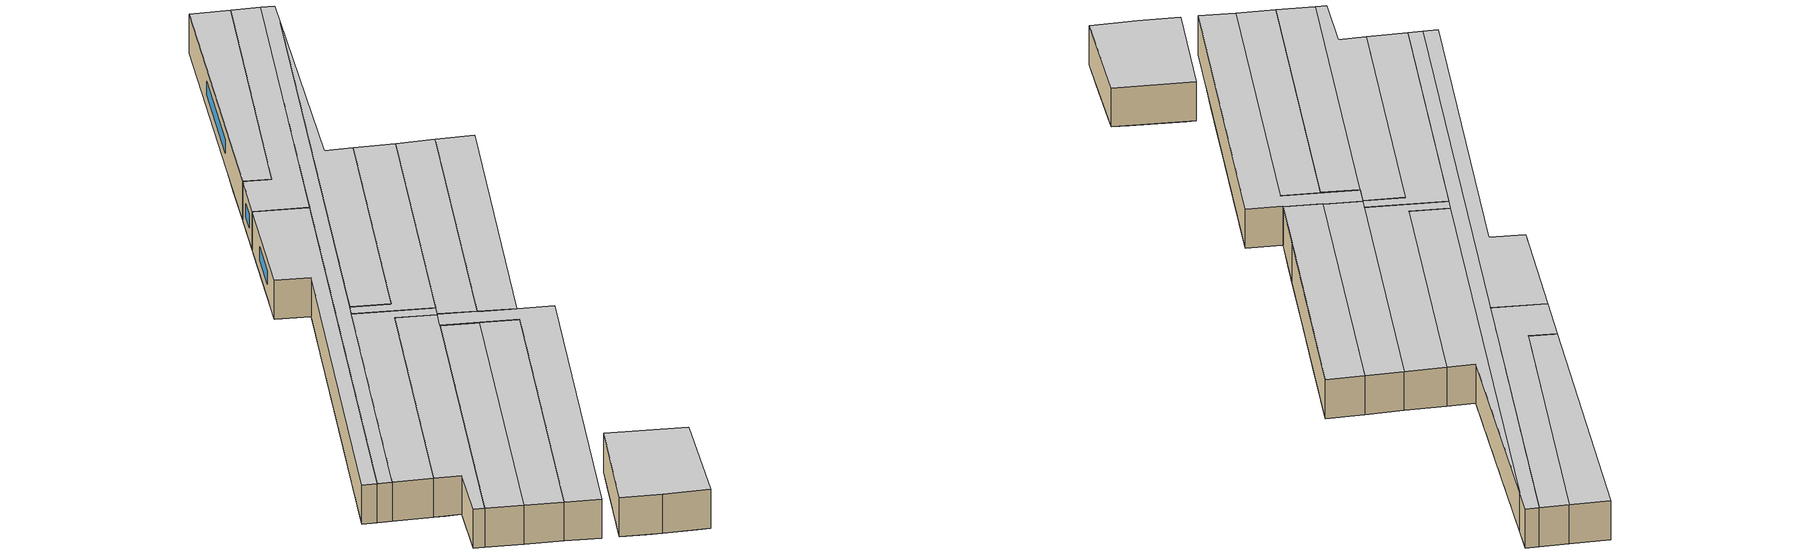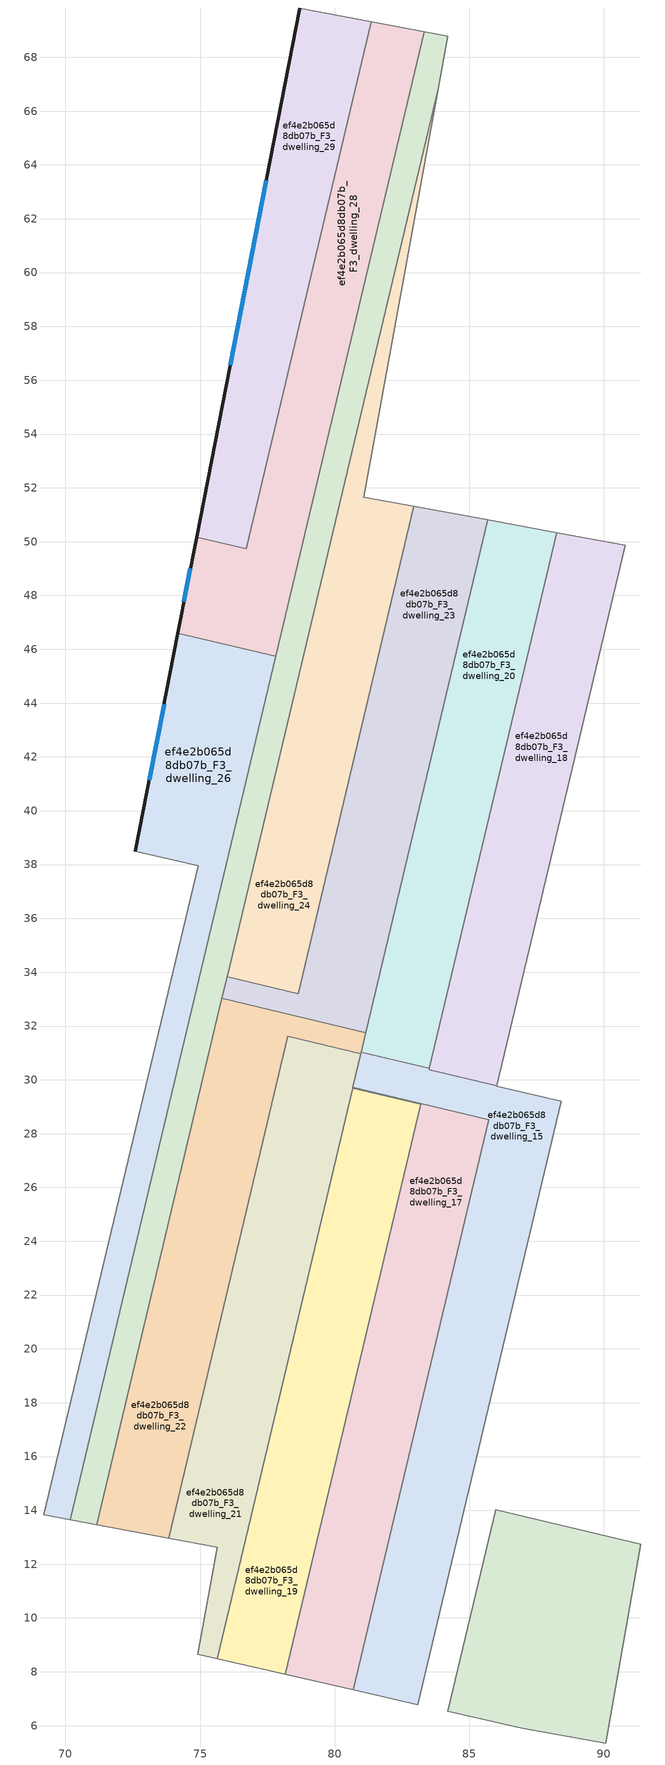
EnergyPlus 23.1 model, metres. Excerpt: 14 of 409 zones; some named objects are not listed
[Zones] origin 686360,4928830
ef4e2b065d8db07b_F3_dwelling_11
 floor to ef4e2b065d8db07b_F2_dwelling_54 (EU_floor_Construction): 86.61,13.87 90.51,7.79 90.09,5.35 89.22,5.5 85.39,11.5 85.99,14.02 z9
 floor to ef4e2b065d8db07b_F2_dwelling_55 (EU_floor_Construction): 85.39,11.5 89.22,5.5 86.97,5.89 85.96,6.12 84.61,8.23 z9
 floor to ef4e2b065d8db07b_F2_dwelling_53 (EU_floor_Construction): 90.24,13.01 91.17,11.56 90.51,7.79 86.61,13.87 z9
 floor to ef4e2b065d8db07b_F2_dwelling_52 (EU_floor_Construction): 91.37,12.74 91.17,11.56 90.24,13.01 z9
 floor to ef4e2b065d8db07b_F2_dwelling_56 (EU_floor_Construction): 84.61,8.23 85.96,6.12 84.21,6.53 z9
 wall adiabatic (EU_wall_Construction): 84.2,6.53 86.97,5.89 90.09,5.35 91.37,12.74 z9:12
 wall to ef4e2b065d8db07b_F3_dwelling_12 (EU_wall_Construction): 91.37,12.74 85.99,14.02 z9:12
 wall to ef4e2b065d8db07b_F3_dwelling_13 (EU_wall_Construction): 85.99,14.02 84.2,6.53 z9:12
 ceiling to ef4e2b065d8db07b_F4_dwelling_11 (EU_floor_Construction): 90.09,5.35 91.37,12.74 85.99,14.02 84.2,6.53 86.97,5.89 z12
ef4e2b065d8db07b_F3_dwelling_15
 floor to ef4e2b065d8db07b_F2_dwelling_56 (EU_floor_Construction): 81.91,12.45 83.75,9.57 83.09,6.78 82.18,6.99 81.04,8.77 z9
 floor to ef4e2b065d8db07b_F2_dwelling_51 (EU_floor_Construction): 88.42,29.2 87.08,23.56 85.24,26.44 85.73,28.51 85.73,28.52 83.57,29.04 83.07,29.82 83.83,30.31 86.03,29.78 86.03,29.77 z9
 floor to ef4e2b065d8db07b_F2_dwelling_57 (EU_floor_Construction): 81.04,8.77 82.18,6.99 80.7,7.33 z9
 floor to ef4e2b065d8db07b_F2_dwelling_54 (EU_floor_Construction): 83.43,18.84 85.27,15.97 84.53,12.84 82.69,15.71 z9
 floor to ef4e2b065d8db07b_F2_dwelling_52 (EU_floor_Construction): 83.07,29.82 83.57,29.04 82.31,29.34 z9; 85.24,26.44 87.08,23.56 86.11,19.47 84.26,22.34 z9
 floor to ef4e2b065d8db07b_F2_dwelling_26 (EU_floor_Construction): 83.52,30.43 83.51,30.38 83.83,30.31 82.31,29.34 80.68,29.72 80.99,31.03 z9
 floor to ef4e2b065d8db07b_F2_dwelling_53 (EU_floor_Construction): 84.26,22.34 86.11,19.47 85.27,15.97 83.43,18.84 z9
 floor to ef4e2b065d8db07b_F2_dwelling_55 (EU_floor_Construction): 82.69,15.71 84.53,12.84 83.75,9.57 81.91,12.45 z9
 wall to ef4e2b065d8db07b_F3_dwelling_17 (EU_wall_Construction): 80.68,29.72 85.73,28.52 85.73,28.51 80.7,7.33 z9:12
 wall to ef4e2b065d8db07b_F3_dwelling_20 (EU_wall_Construction): 83.52,30.43 80.99,31.03 z9:12
 wall to ef4e2b065d8db07b_F3_dwelling_18 (EU_wall_Construction): 86.03,29.78 83.51,30.38 83.52,30.43 z9:12
 wall to ef4e2b065d8db07b_F3_dwelling_13 (EU_wall_Construction): 83.09,6.78 88.42,29.2 86.03,29.77 86.03,29.78 z9:12
 wall adiabatic (EU_wall_Construction): 80.7,7.33 83.09,6.78 z9:12
 wall to ef4e2b065d8db07b_F3_dwelling_21 (EU_wall_Construction): 80.98,30.97 80.68,29.72 z9:12
 wall to ef4e2b065d8db07b_F3_dwelling_22 (EU_wall_Construction): 80.99,31.03 80.98,30.97 z9:12
 ceiling to ef4e2b065d8db07b_F4_dwelling_15 (EU_floor_Construction): 83.09,6.78 88.42,29.2 86.03,29.77 86.03,29.78 83.51,30.38 83.52,30.43 80.99,31.03 80.68,29.72 85.73,28.52 85.73,28.51 80.7,7.33 z12
ef4e2b065d8db07b_F3_dwelling_17
 floor to ef4e2b065d8db07b_F2_dwelling_53 (EU_floor_Construction): 82.32,25.38 84.26,22.34 83.43,18.84 81.49,21.88 z9
 floor to ef4e2b065d8db07b_F2_dwelling_52 (EU_floor_Construction): 83.57,29.04 85.24,26.44 84.26,22.34 82.32,25.38 83.2,29.09 82.27,29.31 82.31,29.34 z9
 floor to ef4e2b065d8db07b_F2_dwelling_56 (EU_floor_Construction): 79.97,15.48 81.91,12.45 81.04,8.77 79.09,11.81 z9
 floor to ef4e2b065d8db07b_F2_dwelling_51 (EU_floor_Construction): 85.73,28.52 85.24,26.44 83.57,29.04 z9
 floor to ef4e2b065d8db07b_F2_dwelling_57 (EU_floor_Construction): 79.09,11.81 81.04,8.77 80.7,7.33 78.17,7.91 z9
 floor to ef4e2b065d8db07b_F2_dwelling_55 (EU_floor_Construction): 80.74,18.75 82.69,15.71 81.91,12.45 79.97,15.48 z9
 floor to ef4e2b065d8db07b_F2_dwelling_54 (EU_floor_Construction): 81.49,21.88 83.43,18.84 82.69,15.71 80.74,18.75 z9
 floor to ef4e2b065d8db07b_F2_dwelling_26 (EU_floor_Construction): 82.31,29.34 82.27,29.31 80.71,29.68 80.68,29.72 z9
 wall to ef4e2b065d8db07b_F3_dwelling_19 (EU_wall_Construction): 80.67,29.69 83.2,29.09 78.17,7.91 z9:12
 wall adiabatic (EU_wall_Construction): 78.17,7.91 80.7,7.33 z9:12
 wall to ef4e2b065d8db07b_F3_dwelling_21 (EU_wall_Construction): 80.68,29.72 80.67,29.69 z9:12
 ceiling to ef4e2b065d8db07b_F4_dwelling_17 (EU_floor_Construction): 80.7,7.33 85.73,28.52 80.68,29.72 80.67,29.69 83.2,29.09 78.17,7.91 z12
ef4e2b065d8db07b_F3_dwelling_18
 floor to ef4e2b065d8db07b_F2_dwelling_20 (EU_floor_Construction): 88.68,50.26 90.3,47.73 89.36,43.77 87.41,46.8 88.25,50.34 z9
 floor to ef4e2b065d8db07b_F2_dwelling_25 (EU_floor_Construction): 84.55,34.76 86.36,31.93 84.06,30.46 83.67,31.06 z9
 floor to ef4e2b065d8db07b_F2_dwelling_51 (EU_floor_Construction): 86.58,32.06 86.03,29.78 83.83,30.31 z9
 floor to ef4e2b065d8db07b_F2_dwelling_19 (EU_floor_Construction): 90.81,49.87 90.3,47.73 88.68,50.26 z9
 floor to ef4e2b065d8db07b_F2_dwelling_21 (EU_floor_Construction): 87.41,46.8 89.36,43.77 87.97,37.92 86.02,40.96 z9
 floor to ef4e2b065d8db07b_F2_dwelling_24 (EU_floor_Construction): 85.32,38.02 87.27,34.98 86.58,32.07 86.36,31.93 84.55,34.76 z9
 floor to ef4e2b065d8db07b_F2_dwelling_26 (EU_floor_Construction): 83.67,31.06 84.06,30.46 83.83,30.31 83.51,30.38 z9
 floor to ef4e2b065d8db07b_F2_dwelling_23 (EU_floor_Construction): 86.02,40.96 87.97,37.92 87.27,34.98 85.32,38.02 z9
 wall adiabatic (EU_wall_Construction): 90.81,49.87 88.25,50.34 z9:12
 wall to ef4e2b065d8db07b_F3_dwelling_13 (EU_wall_Construction): 86.03,29.78 87.05,34.07 z9:12
 wall to ef4e2b065d8db07b_F3_dwelling_20 (EU_wall_Construction): 88.25,50.34 83.52,30.43 z9:12
 wall to ef4e2b065d8db07b_F3_dwelling_16 (EU_wall_Construction): 87.05,34.07 90.81,49.87 z9:12
 ceiling to ef4e2b065d8db07b_F4_dwelling_18 (EU_floor_Construction): 86.03,29.78 90.81,49.87 88.25,50.34 83.51,30.38 z12
ef4e2b065d8db07b_F3_dwelling_19
 floor to ef4e2b065d8db07b_F2_dwelling_57 (EU_floor_Construction): 77.15,14.85 79.09,11.81 78.17,7.91 75.63,8.49 z9
 floor to ef4e2b065d8db07b_F2_dwelling_54 (EU_floor_Construction): 79.54,24.92 81.49,21.88 80.74,18.75 78.8,21.79 z9
 floor to ef4e2b065d8db07b_F2_dwelling_27 (EU_floor_Construction): 80.71,29.68 81.33,28.71 80.28,28.03 80.67,29.69 z9
 floor to ef4e2b065d8db07b_F2_dwelling_56 (EU_floor_Construction): 78.02,18.53 79.97,15.48 79.09,11.81 77.15,14.85 z9
 floor to ef4e2b065d8db07b_F2_dwelling_53 (EU_floor_Construction): 80.52,28.19 82.32,25.38 81.49,21.88 79.54,24.92 80.28,28.03 z9
 floor to ef4e2b065d8db07b_F2_dwelling_55 (EU_floor_Construction): 78.8,21.79 80.74,18.75 79.97,15.48 78.02,18.53 z9
 floor to ef4e2b065d8db07b_F2_dwelling_52 (EU_floor_Construction): 83.2,29.09 82.32,25.38 80.52,28.19 82.27,29.31 z9
 floor to ef4e2b065d8db07b_F2_dwelling_26 (EU_floor_Construction): 82.27,29.31 81.33,28.71 80.71,29.68 z9
 wall adiabatic (EU_wall_Construction): 75.63,8.49 78.17,7.91 z9:12
 wall to ef4e2b065d8db07b_F3_dwelling_21 (EU_wall_Construction): 80.67,29.69 75.63,8.49 z9:12
 ceiling to ef4e2b065d8db07b_F4_dwelling_19 (EU_floor_Construction): 78.17,7.91 83.2,29.09 80.67,29.69 75.63,8.49 z12
ef4e2b065d8db07b_F3_dwelling_20
 floor to ef4e2b065d8db07b_F2_dwelling_25 (EU_floor_Construction): 82.6,37.8 84.55,34.76 83.67,31.06 81.72,34.11 z9
 floor to ef4e2b065d8db07b_F2_dwelling_21 (EU_floor_Construction): 85.46,49.85 87.41,46.8 86.02,40.96 84.08,44.01 z9
 floor to ef4e2b065d8db07b_F2_dwelling_24 (EU_floor_Construction): 83.38,41.06 85.32,38.02 84.55,34.76 82.6,37.8 z9
 floor adiabatic (EU_floor_Construction): 88.25,50.34 87.41,46.8 85.46,49.85 85.69,50.81 z9
 floor to ef4e2b065d8db07b_F2_dwelling_23 (EU_floor_Construction): 84.08,44 86.02,40.96 85.32,38.02 83.38,41.06 z9
 floor to ef4e2b065d8db07b_F2_dwelling_26 (EU_floor_Construction): 81.72,34.11 83.67,31.06 83.52,30.43 80.99,31.03 z9
 wall adiabatic (EU_wall_Construction): 88.25,50.34 85.69,50.81 z9:12
 wall to ef4e2b065d8db07b_F3_dwelling_23 (EU_wall_Construction): 85.69,50.81 81.16,31.75 z9:12
 wall to ef4e2b065d8db07b_F3_dwelling_22 (EU_wall_Construction): 81.16,31.75 80.99,31.03 z9:12
 ceiling to ef4e2b065d8db07b_F4_dwelling_20 (EU_floor_Construction): 83.52,30.43 88.25,50.34 85.69,50.81 80.99,31.03 z12
ef4e2b065d8db07b_F3_dwelling_21
 floor to ef4e2b065d8db07b_F2_dwelling_27 (EU_floor_Construction): 79.69,31.27 80.68,29.72 80.28,28.03 77.77,26.43 77.23,27.27 78.27,31.61 z9
 floor to ef4e2b065d8db07b_F2_dwelling_56 (EU_floor_Construction): 75.93,21.79 78.02,18.53 77.15,14.85 75.06,18.11 z9
 floor to ef4e2b065d8db07b_F2_dwelling_55 (EU_floor_Construction): 76.71,25.06 78.8,21.79 78.02,18.53 75.93,21.79 z9
 floor to ef4e2b065d8db07b_F2_dwelling_57 (EU_floor_Construction): 75.06,18.11 77.15,14.85 75.63,8.49 74.92,8.65 75.65,12.62 74.6,12.82 74.02,13.74 z9
 floor to ef4e2b065d8db07b_F2_dwelling_54 (EU_floor_Construction): 78.34,26.79 79.54,24.92 78.8,21.79 76.71,25.06 76.9,25.87 z9
 floor to ef4e2b065d8db07b_F2_dwelling_58 (EU_floor_Construction): 74.02,13.74 74.6,12.82 73.83,12.96 z9
 floor to ef4e2b065d8db07b_F2_dwelling_28 (EU_floor_Construction): 77.23,27.27 77.77,26.43 76.9,25.87 z9
 floor to ef4e2b065d8db07b_F2_dwelling_53 (EU_floor_Construction): 80.28,28.03 79.54,24.92 78.34,26.79 z9
 floor to ef4e2b065d8db07b_F2_dwelling_26 (EU_floor_Construction): 80.98,30.97 80.68,29.72 79.69,31.27 z9
 wall adiabatic (EU_wall_Construction): 73.83,12.96 75.65,12.62 74.92,8.65 75.63,8.49 z9:12
 wall to ef4e2b065d8db07b_F3_dwelling_22 (EU_wall_Construction): 80.98,30.97 78.27,31.61 73.83,12.96 z9:12
 ceiling to ef4e2b065d8db07b_F4_dwelling_21 (EU_floor_Construction): 75.63,8.49 80.98,30.97 78.27,31.61 73.83,12.96 75.65,12.62 74.92,8.65 z12
ef4e2b065d8db07b_F3_dwelling_22
 floor to ef4e2b065d8db07b_F2_dwelling_27 (EU_floor_Construction): 79.06,32.25 79.69,31.27 78.27,31.61 77.23,27.27 75.2,30.45 75.81,33.02 z9
 floor to ef4e2b065d8db07b_F2_dwelling_28 (EU_floor_Construction): 75.2,30.45 77.23,27.27 76.9,25.87 73.61,23.76 z9
 floor to ef4e2b065d8db07b_F2_dwelling_58 (EU_floor_Construction): 71.98,16.91 74.02,13.74 73.83,12.96 71.16,13.47 z9
 floor to ef4e2b065d8db07b_F2_dwelling_55 (EU_floor_Construction): 76.39,25.55 76.71,25.06 75.93,21.79 74.36,24.24 z9
 floor to ef4e2b065d8db07b_F2_dwelling_56 (EU_floor_Construction): 74.36,24.24 75.93,21.79 75.06,18.11 73.02,21.29 73.61,23.76 z9
 floor to ef4e2b065d8db07b_F2_dwelling_54 (EU_floor_Construction): 76.9,25.87 76.71,25.06 76.39,25.55 z9
 floor adiabatic (EU_floor_Construction): 73.02,21.29 75.06,18.11 74.02,13.74 71.98,16.91 z9
 floor to ef4e2b065d8db07b_F2_dwelling_26 (EU_floor_Construction): 81.16,31.75 80.98,30.97 79.69,31.27 79.06,32.25 z9
 wall adiabatic (EU_wall_Construction): 71.16,13.46 73.83,12.96 z9:12
 wall to ef4e2b065d8db07b_F3_dwelling_23 (EU_wall_Construction): 81.16,31.75 75.81,33.02 z9:12
 wall to ef4e2b065d8db07b_F3_dwelling_25 (EU_wall_Construction): 75.81,33.02 71.16,13.46 z9:12
 ceiling to ef4e2b065d8db07b_F4_dwelling_22 (EU_floor_Construction): 73.83,12.96 78.27,31.61 80.98,30.97 81.16,31.75 75.81,33.02 71.16,13.46 z12
ef4e2b065d8db07b_F3_dwelling_23
 floor to ef4e2b065d8db07b_F2_dwelling_23 (EU_floor_Construction): 81.99,47.27 84.08,44 83.38,41.06 81.29,44.32 z9
 floor to ef4e2b065d8db07b_F2_dwelling_21 (EU_floor_Construction): 84.74,50.98 85.46,49.85 84.08,44.01 81.99,47.27 82.95,51.31 z9
 floor to ef4e2b065d8db07b_F2_dwelling_25 (EU_floor_Construction): 80.51,41.07 82.6,37.8 81.72,34.11 79.63,37.37 z9
 floor to ef4e2b065d8db07b_F2_dwelling_24 (EU_floor_Construction): 81.29,44.32 83.38,41.06 82.6,37.8 80.51,41.07 z9
 floor to ef4e2b065d8db07b_F2_dwelling_20 (EU_floor_Construction): 85.69,50.81 85.46,49.85 84.74,50.98 z9
 floor to ef4e2b065d8db07b_F2_dwelling_27 (EU_floor_Construction): 78.42,33.25 79.06,32.25 75.81,33.02 76,33.83 z9
 floor to ef4e2b065d8db07b_F2_dwelling_26 (EU_floor_Construction): 79.63,37.37 81.72,34.11 81.16,31.75 79.06,32.25 78.42,33.25 78.64,33.2 z9
 wall to ef4e2b065d8db07b_F3_dwelling_24 (EU_wall_Construction): 82.95,51.31 78.64,33.2 76,33.83 z9:12
 wall adiabatic (EU_wall_Construction): 85.69,50.81 82.95,51.31 z9:12
 wall to ef4e2b065d8db07b_F3_dwelling_25 (EU_wall_Construction): 76,33.83 75.81,33.02 z9:12
 ceiling to ef4e2b065d8db07b_F4_dwelling_23 (EU_floor_Construction): 81.16,31.75 85.69,50.81 82.95,51.31 78.64,33.2 76,33.83 75.81,33.02 z12
ef4e2b065d8db07b_F3_dwelling_24
 floor to ef4e2b065d8db07b_F2_dwelling_24 (EU_floor_Construction): 79.25,47.5 81.29,44.32 80.51,41.07 78.48,44.24 z9
 floor to ef4e2b065d8db07b_F2_dwelling_26 (EU_floor_Construction): 77.6,40.55 79.63,37.37 78.64,33.2 78.42,33.25 76.56,36.16 z9
 floor to ef4e2b065d8db07b_F2_dwelling_23 (EU_floor_Construction): 79.95,50.44 81.99,47.27 81.29,44.32 79.25,47.5 z9
 floor to ef4e2b065d8db07b_F2_dwelling_21 (EU_floor_Construction): 82.95,51.31 81.99,47.27 80.78,49.16 80.81,49.38 80.58,49.75 80.66,50.18 80.1,51.05 80.42,50.55 80.5,50.98 80.49,51 80.5,51 80.56,51.29 80.85,51.24 80.9,51.53 81.2,51.48 81.22,51.63 z9
 floor to ef4e2b065d8db07b_F2_dwelling_27 (EU_floor_Construction): 76.56,36.16 78.42,33.25 76,33.83 z9
 floor to ef4e2b065d8db07b_F2_dwelling_25 (EU_floor_Construction): 78.48,44.24 80.51,41.07 79.63,37.37 77.6,40.55 z9
 floor to ef4e2b065d8db07b_F2_dwelling_22 (EU_floor_Construction): 83.85,66.83 81.08,51.65 81.22,51.63 81.2,51.48 80.9,51.53 80.85,51.24 80.56,51.29 80.5,51 80.49,51 80.5,50.98 80.42,50.55 80.1,51.05 z9; 80.1,51.05 80.66,50.18 80.58,49.75 80.81,49.38 80.78,49.16 79.95,50.44 z9
 wall adiabatic (EU_wall_Construction): 82.95,51.31 81.08,51.65 83.85,66.84 z9:12
 wall to ef4e2b065d8db07b_F3_dwelling_25 (EU_wall_Construction): 83.85,66.84 76,33.83 z9:12
 ceiling to ef4e2b065d8db07b_F4_dwelling_24 (EU_floor_Construction): 78.64,33.2 82.95,51.31 81.08,51.65 83.85,66.84 76,33.83 z12
ef4e2b065d8db07b_F3_dwelling_25
 floor to ef4e2b065d8db07b_F2_dwelling_26 (EU_floor_Construction): 76.85,41.72 77.6,40.55 76.56,36.16 75.81,37.33 z9
 floor to ef4e2b065d8db07b_F2_dwelling_24 (EU_floor_Construction): 78.5,48.67 79.25,47.5 78.48,44.24 77.73,45.41 z9
 floor to ef4e2b065d8db07b_F2_dwelling_22 (EU_floor_Construction): 84.21,68.79 83.85,66.83 79.95,50.44 79.2,51.61 83.33,68.95 z9
 floor to ef4e2b065d8db07b_F2_dwelling_56 (EU_floor_Construction): 73.61,23.76 73.02,21.29 72.27,22.46 72.4,22.99 z9
 floor to ef4e2b065d8db07b_F2_dwelling_57 (EU_floor_Construction): 72.27,22.46 73.02,21.29 71.98,16.91 71.23,18.08 z9
 floor to ef4e2b065d8db07b_F2_dwelling_28 (EU_floor_Construction): 74.45,31.62 75.2,30.45 73.61,23.76 72.4,22.99 z9
 floor to ef4e2b065d8db07b_F2_dwelling_58 (EU_floor_Construction): 71.23,18.08 71.98,16.91 71.16,13.47 70.18,13.65 z9
 floor to ef4e2b065d8db07b_F2_dwelling_23 (EU_floor_Construction): 79.2,51.61 79.95,50.44 79.25,47.5 78.5,48.67 z9
 floor to ef4e2b065d8db07b_F2_dwelling_25 (EU_floor_Construction): 77.73,45.41 78.48,44.24 77.6,40.55 76.85,41.72 z9
 floor to ef4e2b065d8db07b_F2_dwelling_27 (EU_floor_Construction): 75.81,37.33 76.56,36.16 75.2,30.45 74.45,31.62 z9
 wall adiabatic (EU_wall_Construction): 70.18,13.65 71.16,13.46 / 83.85,66.84 84.21,68.79 83.33,68.95 z9:12
 wall to ef4e2b065d8db07b_F3_dwelling_26 (EU_wall_Construction): 77.81,45.74 70.18,13.65 z9:12
 wall to ef4e2b065d8db07b_F3_dwelling_28 (EU_wall_Construction): 83.33,68.95 77.81,45.74 z9:12
 ceiling to ef4e2b065d8db07b_F4_dwelling_25 (EU_floor_Construction): 71.16,13.46 83.85,66.84 84.21,68.79 83.33,68.95 70.18,13.65 z12
ef4e2b065d8db07b_F3_dwelling_26
 floor to ef4e2b065d8db07b_F2_dwelling_58 (EU_floor_Construction): 70.49,19.25 71.23,18.08 70.18,13.65 69.2,13.83 z9
 floor to ef4e2b065d8db07b_F2_dwelling_26 (EU_floor_Construction): 74.07,46.06 76.85,41.72 75.81,37.33 73.18,41.45 z9
 floor to ef4e2b065d8db07b_F2_dwelling_29 (EU_floor_Construction): 71.43,23.22 71.82,22.62 71.19,22.22 z9
 floor to ef4e2b065d8db07b_F2_dwelling_56 (EU_floor_Construction): 72.4,22.99 72.27,22.46 72.07,22.78 z9
 floor to ef4e2b065d8db07b_F2_dwelling_24 (EU_floor_Construction): 77.81,45.74 77.73,45.41 77.47,45.82 z9
 floor to ef4e2b065d8db07b_F2_dwelling_27 (EU_floor_Construction): 73.18,41.45 75.81,37.33 74.45,31.62 73.7,32.78 74.93,37.95 72.6,38.5 z9
 floor to ef4e2b065d8db07b_F2_dwelling_25 (EU_floor_Construction): 77.47,45.82 77.73,45.41 76.85,41.72 74.07,46.06 74.18,46.6 z9
 floor to ef4e2b065d8db07b_F2_dwelling_28 (EU_floor_Construction): 73.7,32.78 74.45,31.62 72.4,22.99 71.82,22.62 71.43,23.22 z9
 floor to ef4e2b065d8db07b_F2_dwelling_57 (EU_floor_Construction): 72.07,22.78 72.27,22.46 71.23,18.08 70.49,19.25 71.19,22.22 z9
 wall outside (EU_wall_Construction): 74.18,46.6 72.6,38.5 z9:12
 wall to ef4e2b065d8db07b_F3_dwelling_27 (EU_wall_Construction): 72.6,38.5 74.93,37.95 69.2,13.83 z9:12
 wall to ef4e2b065d8db07b_F3_dwelling_28 (EU_wall_Construction): 77.81,45.74 74.18,46.6 z9:12
 wall adiabatic (EU_wall_Construction): 69.2,13.83 70.18,13.65 z9:12
 window (EU_Window_Construction): 73.66,43.97 73.11,41.14 z9.98:11.02
 ceiling to ef4e2b065d8db07b_F4_dwelling_26 (EU_floor_Construction): 70.18,13.65 77.81,45.74 74.18,46.6 72.6,38.5 74.93,37.95 69.2,13.83 z12
ef4e2b065d8db07b_F3_dwelling_28
 floor to ef4e2b065d8db07b_F2_dwelling_22 (EU_floor_Construction): 83.33,68.95 79.2,51.61 77.71,53.95 81.37,69.33 z9
 floor to ef4e2b065d8db07b_F2_dwelling_24 (EU_floor_Construction): 77.01,51 78.5,48.67 77.81,45.74 77.47,45.82 74.83,49.95 74.87,50.17 76.71,49.73 z9
 floor to ef4e2b065d8db07b_F2_dwelling_23 (EU_floor_Construction): 77.71,53.95 79.2,51.61 78.5,48.67 77.01,51 z9
 floor to ef4e2b065d8db07b_F2_dwelling_25 (EU_floor_Construction): 74.83,49.95 77.47,45.82 74.18,46.6 z9
 wall outside (EU_wall_Construction): 74.87,50.17 74.18,46.6 z9:12
 wall adiabatic (EU_wall_Construction): 83.33,68.95 81.37,69.33 z9:12
 wall to ef4e2b065d8db07b_F3_dwelling_29 (EU_wall_Construction): 81.37,69.33 76.71,49.73 74.87,50.17 z9:12
 window (EU_Window_Construction): 74.65,49.01 74.4,47.76 z9.98:11.02
 ceiling to ef4e2b065d8db07b_F4_dwelling_28 (EU_floor_Construction): 77.81,45.74 83.33,68.95 81.37,69.33 76.71,49.73 74.87,50.17 74.18,46.6 z12
ef4e2b065d8db07b_F3_dwelling_29
 floor to ef4e2b065d8db07b_F2_dwelling_23 (EU_floor_Construction): 76.1,56.47 77.71,53.95 77.01,51 75.49,53.37 z9
 floor adiabatic (EU_floor_Construction): 81.37,69.33 77.71,53.95 76.1,56.47 78.7,69.83 z9
 floor to ef4e2b065d8db07b_F2_dwelling_24 (EU_floor_Construction): 75.49,53.37 77.01,51 76.71,49.73 74.87,50.17 z9
 wall outside (EU_wall_Construction): 78.7,69.83 74.87,50.17 z9:12
 wall adiabatic (EU_wall_Construction): 81.37,69.33 78.7,69.83 z9:12
 window (EU_Window_Construction): 77.45,63.44 76.12,56.56 z9.98:11.02
 ceiling to ef4e2b065d8db07b_F4_dwelling_29 (EU_floor_Construction): 76.71,49.73 81.37,69.33 78.7,69.83 74.87,50.17 z12
[Building]
EU S2 Campaign: North Axis=0; Terrain=City; Solar Distribution=FullExterior
[Site:Location]
Bologna: Latitude=44.5; Longitude=11.25; Time Zone=1; Elevation=37
[SizingPeriod:WeatherFileDays]
AnnualSizingPeriod: Begin Month=1; Begin Day of Month=1; End Month=12; End Day of Month=31; Day of Week for Start Day=Monday; Use Weather File Daylight Saving Period=No; Use Weather File Rain and Snow Indicators=No
[MATERIAL]
EU_InternalMass_Material: Roughness=MediumRough; Thickness=0.1; Conductivity=1; Density=1800; Specific Heat=900; Thermal Absorptance=0.9; Solar Absorptance=0.7; Visible Absorptance=0.7
[MATERIAL:NOMASS] Roughness=MediumRough; Thermal Absorptance=0.9; Solar Absorptance=0.7; Visible Absorptance=0.7
Name | Thermal Resistance
EU_wall_NoMass | 0.905828
EU_floor_NoMass | 0.67114
[WINDOWMATERIAL:SIMPLEGLAZINGSYSTEM]
EU_Window_SimpleGlazing: UFactor=4.52486; Solar Heat Gain Coefficient=0.85; Visible Transmittance=0.85
[CONSTRUCTION]
EU_wall_Construction: EU_wall_NoMass
EU_floor_Construction: EU_floor_NoMass
EU_Window_Construction: EU_Window_SimpleGlazing
EU_InternalMass_Construction: EU_InternalMass_Material
[ZONE] Type=1; Multiplier=1; Ceiling Height=autocalculate; Floor Area=autocalculate; Part of Total Floor Area=Yes
Name | Volume
ef4e2b065d8db07b_F3_dwelling_11 | 132.131
ef4e2b065d8db07b_F3_dwelling_15 | 190.343
ef4e2b065d8db07b_F3_dwelling_17 | 169.903
ef4e2b065d8db07b_F3_dwelling_18 | 160.153
ef4e2b065d8db07b_F3_dwelling_19 | 169.868
ef4e2b065d8db07b_F3_dwelling_20 | 159.126
ef4e2b065d8db07b_F3_dwelling_21 | 169.928
ef4e2b065d8db07b_F3_dwelling_22 | 169.879
ef4e2b065d8db07b_F3_dwelling_23 | 169.895
ef4e2b065d8db07b_F3_dwelling_24 | 169.835
ef4e2b065d8db07b_F3_dwelling_25 | 169.938
ef4e2b065d8db07b_F3_dwelling_26 | 162.105
ef4e2b065d8db07b_F3_dwelling_28 | 162.093
ef4e2b065d8db07b_F3_dwelling_29 | 138.803
[INTERNALMASS] Construction=EU_InternalMass_Construction
Name | Zone or ZoneList | Surface Area
ef4e2b065d8db07b_F3_dwelling_11_EU_InternalMass | ef4e2b065d8db07b_F3_dwelling_11 | 44.0425
ef4e2b065d8db07b_F3_dwelling_15_EU_InternalMass | ef4e2b065d8db07b_F3_dwelling_15 | 63.4549
ef4e2b065d8db07b_F3_dwelling_17_EU_InternalMass | ef4e2b065d8db07b_F3_dwelling_17 | 56.6338
ef4e2b065d8db07b_F3_dwelling_18_EU_InternalMass | ef4e2b065d8db07b_F3_dwelling_18 | 53.3909
ef4e2b065d8db07b_F3_dwelling_19_EU_InternalMass | ef4e2b065d8db07b_F3_dwelling_19 | 56.6227
ef4e2b065d8db07b_F3_dwelling_20_EU_InternalMass | ef4e2b065d8db07b_F3_dwelling_20 | 53.0388
ef4e2b065d8db07b_F3_dwelling_21_EU_InternalMass | ef4e2b065d8db07b_F3_dwelling_21 | 56.6427
ef4e2b065d8db07b_F3_dwelling_22_EU_InternalMass | ef4e2b065d8db07b_F3_dwelling_22 | 56.6264
ef4e2b065d8db07b_F3_dwelling_23_EU_InternalMass | ef4e2b065d8db07b_F3_dwelling_23 | 56.6312
ef4e2b065d8db07b_F3_dwelling_24_EU_InternalMass | ef4e2b065d8db07b_F3_dwelling_24 | 56.6119
ef4e2b065d8db07b_F3_dwelling_25_EU_InternalMass | ef4e2b065d8db07b_F3_dwelling_25 | 56.6462
ef4e2b065d8db07b_F3_dwelling_26_EU_InternalMass | ef4e2b065d8db07b_F3_dwelling_26 | 54.035
ef4e2b065d8db07b_F3_dwelling_28_EU_InternalMass | ef4e2b065d8db07b_F3_dwelling_28 | 54.0311
ef4e2b065d8db07b_F3_dwelling_29_EU_InternalMass | ef4e2b065d8db07b_F3_dwelling_29 | 46.2665
[OTHEREQUIPMENT] Fuel Type=Electricity; Design Level Calculation Method=Watts/Area; Power per Zone Floor Area=1; Fraction Latent=0; Fraction Radiant=0; Fraction Lost=0; Carbon Dioxide Generation Rate=0; EndUse Subcategory=EU_Step8_InternalGains
Name | Zone or ZoneList or Space or SpaceList | Schedule
EU_Step8_InternalGain_ef4e2b065d8db07b_F3_dwelling_11_f000 | ef4e2b065d8db07b_F3_dwelling_11 | EU_Step8_GainSchedule_ef4e2b065d8db07b_F3_dwelling_11_f000
EU_Step8_InternalGain_ef4e2b065d8db07b_F3_dwelling_15_f000 | ef4e2b065d8db07b_F3_dwelling_15 | EU_Step8_GainSchedule_ef4e2b065d8db07b_F3_dwelling_15_f000
EU_Step8_InternalGain_ef4e2b065d8db07b_F3_dwelling_17_f000 | ef4e2b065d8db07b_F3_dwelling_17 | EU_Step8_GainSchedule_ef4e2b065d8db07b_F3_dwelling_17_f000
EU_Step8_InternalGain_ef4e2b065d8db07b_F3_dwelling_18_f000 | ef4e2b065d8db07b_F3_dwelling_18 | EU_Step8_GainSchedule_ef4e2b065d8db07b_F3_dwelling_18_f000
EU_Step8_InternalGain_ef4e2b065d8db07b_F3_dwelling_19_f000 | ef4e2b065d8db07b_F3_dwelling_19 | EU_Step8_GainSchedule_ef4e2b065d8db07b_F3_dwelling_19_f000
EU_Step8_InternalGain_ef4e2b065d8db07b_F3_dwelling_20_f000 | ef4e2b065d8db07b_F3_dwelling_20 | EU_Step8_GainSchedule_ef4e2b065d8db07b_F3_dwelling_20_f000
EU_Step8_InternalGain_ef4e2b065d8db07b_F3_dwelling_21_f000 | ef4e2b065d8db07b_F3_dwelling_21 | EU_Step8_GainSchedule_ef4e2b065d8db07b_F3_dwelling_21_f000
EU_Step8_InternalGain_ef4e2b065d8db07b_F3_dwelling_22_f000 | ef4e2b065d8db07b_F3_dwelling_22 | EU_Step8_GainSchedule_ef4e2b065d8db07b_F3_dwelling_22_f000
EU_Step8_InternalGain_ef4e2b065d8db07b_F3_dwelling_23_f000 | ef4e2b065d8db07b_F3_dwelling_23 | EU_Step8_GainSchedule_ef4e2b065d8db07b_F3_dwelling_23_f000
EU_Step8_InternalGain_ef4e2b065d8db07b_F3_dwelling_24_f000 | ef4e2b065d8db07b_F3_dwelling_24 | EU_Step8_GainSchedule_ef4e2b065d8db07b_F3_dwelling_24_f000
EU_Step8_InternalGain_ef4e2b065d8db07b_F3_dwelling_25_f000 | ef4e2b065d8db07b_F3_dwelling_25 | EU_Step8_GainSchedule_ef4e2b065d8db07b_F3_dwelling_25_f000
EU_Step8_InternalGain_ef4e2b065d8db07b_F3_dwelling_26_f000 | ef4e2b065d8db07b_F3_dwelling_26 | EU_Step8_GainSchedule_ef4e2b065d8db07b_F3_dwelling_26_f000
EU_Step8_InternalGain_ef4e2b065d8db07b_F3_dwelling_28_f000 | ef4e2b065d8db07b_F3_dwelling_28 | EU_Step8_GainSchedule_ef4e2b065d8db07b_F3_dwelling_28_f000
EU_Step8_InternalGain_ef4e2b065d8db07b_F3_dwelling_29_f000 | ef4e2b065d8db07b_F3_dwelling_29 | EU_Step8_GainSchedule_ef4e2b065d8db07b_F3_dwelling_29_f000
[ZONEVENTILATION:DESIGNFLOWRATE] Schedule=EU_AlwaysOn; Design Flow Rate Calculation Method=AirChanges/Hour; Air Changes per Hour=0.73129; Ventilation Type=Natural; Fan Pressure Rise=0; Fan Total Efficiency=1; Constant Term Coefficient=1; Temperature Term Coefficient=0; Velocity Term Coefficient=0; Velocity Squared Term Coefficient=0; Minimum Indoor Temperature=-100; Maximum Indoor Temperature=100; Delta Temperature=-100; Minimum Outdoor Temperature=-100; Maximum Outdoor Temperature=100; Maximum Wind Speed=40
Name | Zone or ZoneList or Space or SpaceList
EU_ConstantAir_ef4e2b065d8db07b_F3_dwelling_11 | ef4e2b065d8db07b_F3_dwelling_11
EU_ConstantAir_ef4e2b065d8db07b_F3_dwelling_15 | ef4e2b065d8db07b_F3_dwelling_15
EU_ConstantAir_ef4e2b065d8db07b_F3_dwelling_17 | ef4e2b065d8db07b_F3_dwelling_17
EU_ConstantAir_ef4e2b065d8db07b_F3_dwelling_18 | ef4e2b065d8db07b_F3_dwelling_18
EU_ConstantAir_ef4e2b065d8db07b_F3_dwelling_19 | ef4e2b065d8db07b_F3_dwelling_19
EU_ConstantAir_ef4e2b065d8db07b_F3_dwelling_20 | ef4e2b065d8db07b_F3_dwelling_20
EU_ConstantAir_ef4e2b065d8db07b_F3_dwelling_21 | ef4e2b065d8db07b_F3_dwelling_21
EU_ConstantAir_ef4e2b065d8db07b_F3_dwelling_22 | ef4e2b065d8db07b_F3_dwelling_22
EU_ConstantAir_ef4e2b065d8db07b_F3_dwelling_23 | ef4e2b065d8db07b_F3_dwelling_23
EU_ConstantAir_ef4e2b065d8db07b_F3_dwelling_24 | ef4e2b065d8db07b_F3_dwelling_24
EU_ConstantAir_ef4e2b065d8db07b_F3_dwelling_25 | ef4e2b065d8db07b_F3_dwelling_25
EU_ConstantAir_ef4e2b065d8db07b_F3_dwelling_26 | ef4e2b065d8db07b_F3_dwelling_26
EU_ConstantAir_ef4e2b065d8db07b_F3_dwelling_28 | ef4e2b065d8db07b_F3_dwelling_28
EU_ConstantAir_ef4e2b065d8db07b_F3_dwelling_29 | ef4e2b065d8db07b_F3_dwelling_29
[HVACTEMPLATE:ZONE:IDEALLOADSAIRSYSTEM] System Availability Schedule=EU_AlwaysOn; Maximum Heating Supply Air Temperature=50; Minimum Cooling Supply Air Temperature=13; Maximum Heating Supply Air Humidity Ratio=0.0156; Minimum Cooling Supply Air Humidity Ratio=0.0077; Heating Limit=NoLimit; Cooling Limit=NoLimit; Heating Availability Schedule=EU_AlwaysOn; Cooling Availability Schedule=EU_CoolingOff; Dehumidification Control Type=ConstantSensibleHeatRatio; Cooling Sensible Heat Ratio=0.7; Dehumidification Setpoint=60; Humidification Control Type=None; Humidification Setpoint=30; Outdoor Air Method=None; Outdoor Air Flow Rate per Person=0.00944; Outdoor Air Flow Rate per Zone Floor Area=0; Outdoor Air Flow Rate per Zone=0; Demand Controlled Ventilation Type=None; Outdoor Air Economizer Type=NoEconomizer; Heat Recovery Type=None; Sensible Heat Recovery Effectiveness=0.7; Latent Heat Recovery Effectiveness=0.65
Name | Template Thermostat
ef4e2b065d8db07b_F3_dwelling_11 | EU_HeatOnly_ef4e2b065d8db07b_F3_dwelling_11
ef4e2b065d8db07b_F3_dwelling_15 | EU_HeatOnly_ef4e2b065d8db07b_F3_dwelling_15
ef4e2b065d8db07b_F3_dwelling_17 | EU_HeatOnly_ef4e2b065d8db07b_F3_dwelling_17
ef4e2b065d8db07b_F3_dwelling_18 | EU_HeatOnly_ef4e2b065d8db07b_F3_dwelling_18
ef4e2b065d8db07b_F3_dwelling_19 | EU_HeatOnly_ef4e2b065d8db07b_F3_dwelling_19
ef4e2b065d8db07b_F3_dwelling_20 | EU_HeatOnly_ef4e2b065d8db07b_F3_dwelling_20
ef4e2b065d8db07b_F3_dwelling_21 | EU_HeatOnly_ef4e2b065d8db07b_F3_dwelling_21
ef4e2b065d8db07b_F3_dwelling_22 | EU_HeatOnly_ef4e2b065d8db07b_F3_dwelling_22
ef4e2b065d8db07b_F3_dwelling_23 | EU_HeatOnly_ef4e2b065d8db07b_F3_dwelling_23
ef4e2b065d8db07b_F3_dwelling_24 | EU_HeatOnly_ef4e2b065d8db07b_F3_dwelling_24
ef4e2b065d8db07b_F3_dwelling_25 | EU_HeatOnly_ef4e2b065d8db07b_F3_dwelling_25
ef4e2b065d8db07b_F3_dwelling_26 | EU_HeatOnly_ef4e2b065d8db07b_F3_dwelling_26
ef4e2b065d8db07b_F3_dwelling_28 | EU_HeatOnly_ef4e2b065d8db07b_F3_dwelling_28
ef4e2b065d8db07b_F3_dwelling_29 | EU_HeatOnly_ef4e2b065d8db07b_F3_dwelling_29
[SIZING:ZONE] Zone Cooling Design Supply Air Temperature Input Method=SupplyAirTemperature; Zone Cooling Design Supply Air Temperature=13; Zone Heating Design Supply Air Temperature Input Method=SupplyAirTemperature; Zone Heating Design Supply Air Temperature=50; Zone Cooling Design Supply Air Humidity Ratio=0.008; Zone Heating Design Supply Air Humidity Ratio=0.008; Cooling Design Air Flow Method=DesignDay; Cooling Design Air Flow Rate=0; Cooling Minimum Air Flow per Zone Floor Area=0.000762; Cooling Minimum Air Flow=0; Cooling Minimum Air Flow Fraction=0.2; Heating Design Air Flow Method=DesignDay; Heating Design Air Flow Rate=0; Heating Maximum Air Flow per Zone Floor Area=0.002032; Heating Maximum Air Flow=0.141576; Heating Maximum Air Flow Fraction=0.3; Account for Dedicated Outdoor Air System=No; Dedicated Outdoor Air System Control Strategy=NeutralSupplyAir; Dedicated Outdoor Air Low Setpoint Temperature for Design=autosize; Dedicated Outdoor Air High Setpoint Temperature for Design=autosize; Zone Load Sizing Method=Sensible Load Only No Latent Load; Zone Latent Cooling Design Supply Air Humidity Ratio Input Method=HumidityRatioDifference; Zone Cooling Design Supply Air Humidity Ratio Difference=0.005; Zone Latent Heating Design Supply Air Humidity Ratio Input Method=HumidityRatioDifference; Zone Humidification Design Supply Air Humidity Ratio Difference=0.005
ef4e2b065d8db07b_F3_dwelling_11; ef4e2b065d8db07b_F3_dwelling_15; ef4e2b065d8db07b_F3_dwelling_17; ef4e2b065d8db07b_F3_dwelling_18; ef4e2b065d8db07b_F3_dwelling_19; ef4e2b065d8db07b_F3_dwelling_20; ef4e2b065d8db07b_F3_dwelling_21; ef4e2b065d8db07b_F3_dwelling_22; ef4e2b065d8db07b_F3_dwelling_23; ef4e2b065d8db07b_F3_dwelling_24; ef4e2b065d8db07b_F3_dwelling_25; ef4e2b065d8db07b_F3_dwelling_26; ef4e2b065d8db07b_F3_dwelling_28; ef4e2b065d8db07b_F3_dwelling_29
[SCHEDULE:CONSTANT]
Name | Hourly Value
EU_AlwaysOn | 1
EU_CoolingOff | 0
[SCHEDULE:FILE] Column Number=1; Rows to Skip at Top=0; Number of Hours of Data=8760; Column Separator=Comma; Interpolate to Timestep=No; Minutes per Item=60; Adjust Schedule for Daylight Savings=Yes
Name | File
EU_Step8_GainSchedule_ef4e2b065d8db07b_F3_dwelling_11_f000 | ../../schedules/ef4e2b065d8db07b/ef4e2b065d8db07b_F3_dwelling_11_f000_gain.csv
EU_Step8_GainSchedule_ef4e2b065d8db07b_F3_dwelling_15_f000 | ../../schedules/ef4e2b065d8db07b/ef4e2b065d8db07b_F3_dwelling_15_f000_gain.csv
EU_Step8_GainSchedule_ef4e2b065d8db07b_F3_dwelling_17_f000 | ../../schedules/ef4e2b065d8db07b/ef4e2b065d8db07b_F3_dwelling_17_f000_gain.csv
EU_Step8_GainSchedule_ef4e2b065d8db07b_F3_dwelling_18_f000 | ../../schedules/ef4e2b065d8db07b/ef4e2b065d8db07b_F3_dwelling_18_f000_gain.csv
EU_Step8_GainSchedule_ef4e2b065d8db07b_F3_dwelling_19_f000 | ../../schedules/ef4e2b065d8db07b/ef4e2b065d8db07b_F3_dwelling_19_f000_gain.csv
EU_Step8_GainSchedule_ef4e2b065d8db07b_F3_dwelling_20_f000 | ../../schedules/ef4e2b065d8db07b/ef4e2b065d8db07b_F3_dwelling_20_f000_gain.csv
EU_Step8_GainSchedule_ef4e2b065d8db07b_F3_dwelling_21_f000 | ../../schedules/ef4e2b065d8db07b/ef4e2b065d8db07b_F3_dwelling_21_f000_gain.csv
EU_Step8_GainSchedule_ef4e2b065d8db07b_F3_dwelling_22_f000 | ../../schedules/ef4e2b065d8db07b/ef4e2b065d8db07b_F3_dwelling_22_f000_gain.csv
EU_Step8_GainSchedule_ef4e2b065d8db07b_F3_dwelling_23_f000 | ../../schedules/ef4e2b065d8db07b/ef4e2b065d8db07b_F3_dwelling_23_f000_gain.csv
EU_Step8_GainSchedule_ef4e2b065d8db07b_F3_dwelling_24_f000 | ../../schedules/ef4e2b065d8db07b/ef4e2b065d8db07b_F3_dwelling_24_f000_gain.csv
EU_Step8_GainSchedule_ef4e2b065d8db07b_F3_dwelling_25_f000 | ../../schedules/ef4e2b065d8db07b/ef4e2b065d8db07b_F3_dwelling_25_f000_gain.csv
EU_Step8_GainSchedule_ef4e2b065d8db07b_F3_dwelling_26_f000 | ../../schedules/ef4e2b065d8db07b/ef4e2b065d8db07b_F3_dwelling_26_f000_gain.csv
EU_Step8_GainSchedule_ef4e2b065d8db07b_F3_dwelling_28_f000 | ../../schedules/ef4e2b065d8db07b/ef4e2b065d8db07b_F3_dwelling_28_f000_gain.csv
EU_Step8_GainSchedule_ef4e2b065d8db07b_F3_dwelling_29_f000 | ../../schedules/ef4e2b065d8db07b/ef4e2b065d8db07b_F3_dwelling_29_f000_gain.csv
